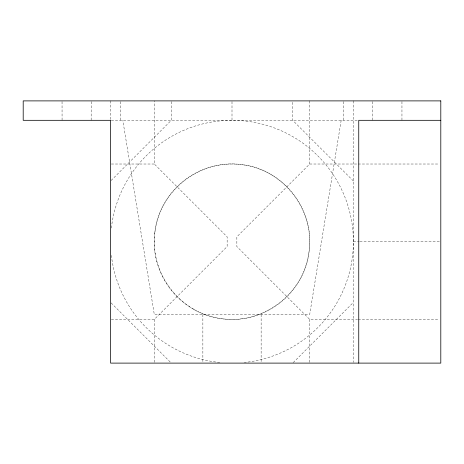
<?xml version="1.0" encoding="UTF-8"?>
<svg xmlns="http://www.w3.org/2000/svg" width="464" height="464" viewBox="0 0 464 464"><rect width="100%" height="100%" fill="white"/><g stroke="black" fill="none" stroke-linecap="round" stroke-linejoin="round"><path stroke-width="0.35" stroke-dasharray="2.32 1.74" d="M341.185 120.315L309.691 314.551L154.309 314.551L122.815 120.315M111.116 180.502L171.303 120.315L171.303 101.61M111.319 319.406L154.309 319.406L227.145 246.57L227.145 236.855L154.309 164.018L154.309 100.891M309.691 100.891L309.691 164.018L236.855 236.855L236.855 246.57L309.691 319.406L357.5 319.406M293.207 362.599L353.394 302.412M111.325 120.315L358.747 120.315M111.319 164.018L154.309 164.018M309.691 164.018L357.5 164.018M358.225 164.018L439.35 164.018M353.394 241.709L359.177 241.709M359.896 241.709L440.8 241.709M358.225 319.406L439.35 319.406M353.394 181.012L292.697 120.315L292.697 100.891M111.116 302.917L170.793 362.599M401.952 101.61L401.952 120.315M372.818 101.61L372.818 120.315M353.394 100.891L353.394 362.384M343.551 101.61L343.551 120.315M309.691 319.406L309.691 362.39M261.133 314.551L261.133 362.384M232 101.61L232 120.315M202.867 314.551L202.867 362.384M154.309 319.406L154.309 362.39M120.449 101.61L120.449 120.315M110.606 100.891L110.606 119.596M91.182 101.61L91.153 120.315M62.048 101.61L62.072 120.315M111.377 228.015A121.394 121.394 0 0 1 237.058 120.42A121.394 121.394 0 0 1 353.342 238.102A121.394 121.394 0 0 1 244.261 362.488M219.739 362.488A121.394 121.394 0 0 1 111.377 255.409M154.97 231.571C148.683 272.629 180.571 314.186 221.862 318.739C262.92 325.026 304.471 293.138 309.03 251.853C315.317 210.795 283.429 169.238 242.138 164.685C201.08 158.398 159.529 190.286 154.97 231.571M193.152 308.995A77.691 77.691 0 0 0 309.691 241.709A77.691 77.691 0 0 0 193.152 174.429A77.691 77.691 0 0 0 193.152 308.995"/><path stroke-width="0.7" d="M440.8 120.315L358.747 120.315L358.747 363.109M440.8 100.891L23.2 100.891L23.2 120.315L110.606 120.315L110.606 363.109L440.8 363.109L440.8 100.891"/></g></svg>
